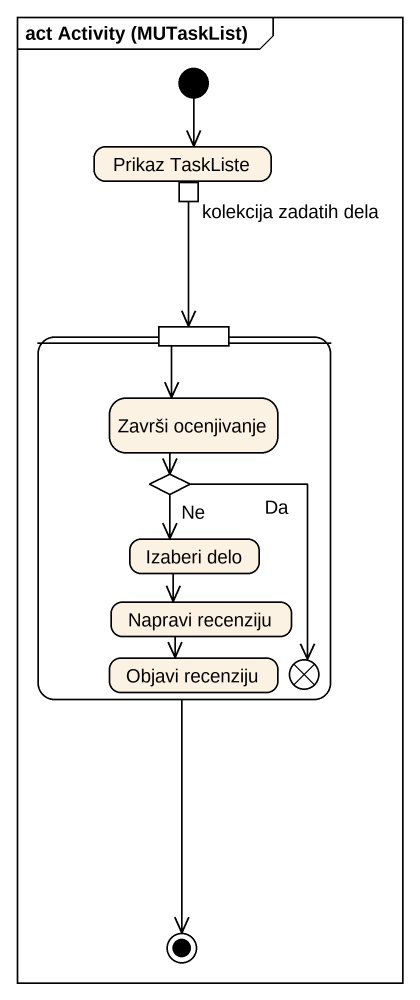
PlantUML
@startuml
mainframe act Activity (MUTaskList)
hide empty description
state "Prikaz TaskListe" as Prikaz_TaskListe {
  state "kolekcija zadatih dela" as kolekcija_zadatih_dela <<outputPin>>
}
state " " as state1 {
  state pin1 <<inputPin>>
  state "Završi ocenjivanje" as Završi_ocenjivanje
  state "Izaberi delo" as Izaberi_delo
  state choice1 <<choice>>
  state "Napravi recenziju" as Napravi_recenziju
  state "Objavi recenziju" as Objavi_recenziju
  state flowfinal1 <<end>>
}
[*] --> Prikaz_TaskListe
kolekcija_zadatih_dela --> pin1
pin1 --> Završi_ocenjivanje
Završi_ocenjivanje --> choice1
Izaberi_delo --> Napravi_recenziju
choice1 --> Izaberi_delo : Ne
choice1 --> flowfinal1 : Da
Napravi_recenziju --> Objavi_recenziju
state1 --> [*]
@enduml
